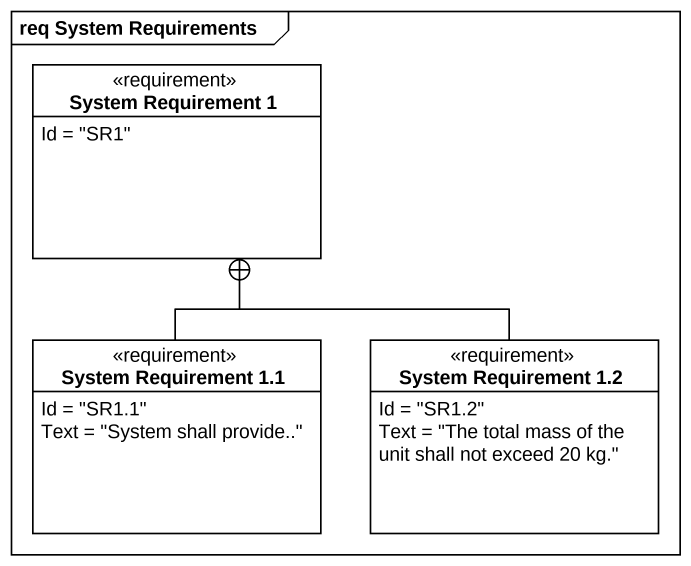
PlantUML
@startuml
mainframe req System Requirements
hide circle
hide empty members
class "System Requirement 1" as System_Requirement_1 <<requirement>> {
  Id = "SR1"
}
class "System Requirement 1.1" as System_Requirement_1_1 <<requirement>> {
  Id = "SR1.1"
  Text = "System shall provide.."
}
class "System Requirement 1.2" as System_Requirement_1_2 <<requirement>> {
  Id = "SR1.2"
  Text = "The total mass of the unit shall not exceed 20 kg."
}
System_Requirement_1_1 -up-+ System_Requirement_1
System_Requirement_1_2 -up-+ System_Requirement_1
@enduml
